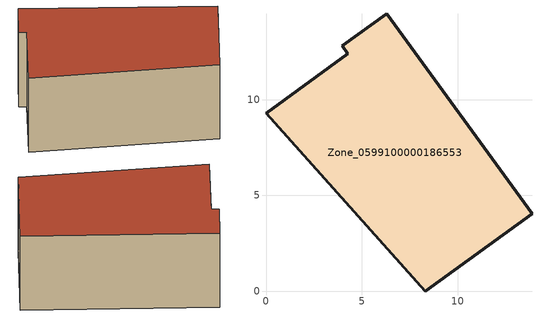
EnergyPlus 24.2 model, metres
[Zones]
Zone_0599100000186553
 floor ground (C_G): 6.29,14.48 13.88,4.05 8.3,0 0,9.28 4.27,12.39 3.98,12.81 z0
 wall outside (C_F): 8.3,0 13.88,4.05 6.29,14.48 3.98,12.81 4.27,12.39 0,9.28 8.3,0 z0:5.74
 roof outside (C_R): 13.88,4.05 6.29,14.48 3.98,12.81 4.27,12.39 0,9.28 8.3,0 z5.74
[BUILDING]
Pand.0599100000186553: North Axis=0; Terrain=City; Loads Convergence Tolerance Value=0.04; Temperature Convergence Tolerance Value=0.4; Solar Distribution=FullExterior; Maximum Number of Warmup Days=25; Minimum Number of Warmup Days=1
[Site:Location]
Rotterdam.The.Hague.AP_ZH_NLD Design_Conditions: Latitude=51.96; Longitude=4.45; Time Zone=1; Elevation=-4.5
[SITE:GROUNDTEMPERATURE:BUILDINGSURFACE]
18, 18, 18, 18, 18, 18, 18, 18, 18, 18, 18, 18
[MATERIAL] Thermal Absorptance=0.9; Solar Absorptance=0.7; Visible Absorptance=0.7
Name | Roughness | Thickness | Conductivity | Density | Specific Heat
G.TI.1992-2005 | MediumSmooth | 0.15 | 0.06 | 540 | 1210
F.TI.1992-2005 | Rough | 0.3 | 0.12 | 1920 | 840
R.TI.1992-2005 | MediumRough | 0.2 | 0.08 | 1500 | 1000
[CONSTRUCTION]
C_G: G.TI.1992-2005
C_F: F.TI.1992-2005
C_R: R.TI.1992-2005
[ZONE]
Zone_0599100000186553: Type=1; Multiplier=1; Ceiling Height=Autocalculate; Volume=Autocalculate; Floor Area=autocalculate; Part of Total Floor Area=Yes
[ZONEINFILTRATION:DESIGNFLOWRATE]
Infil_Zone_0599100000186553: Zone or ZoneList or Space or SpaceList=Zone_0599100000186553; Schedule=AlwaysOn; Design Flow Rate Calculation Method=Flow/Area; Flow Rate per Floor Area=0.0015; Constant Term Coefficient=1; Temperature Term Coefficient=0; Velocity Term Coefficient=0; Velocity Squared Term Coefficient=0
[HVACTEMPLATE:ZONE:IDEALLOADSAIRSYSTEM]
Zone_0599100000186553: Maximum Heating Supply Air Temperature=50; Minimum Cooling Supply Air Temperature=13; Maximum Heating Supply Air Humidity Ratio=0.0156; Minimum Cooling Supply Air Humidity Ratio=0.0077; Heating Limit=NoLimit; Cooling Limit=NoLimit; Dehumidification Control Type=ConstantSensibleHeatRatio; Cooling Sensible Heat Ratio=0.7; Dehumidification Setpoint=60; Humidification Control Type=None; Humidification Setpoint=30; Outdoor Air Method=None; Outdoor Air Flow Rate per Person=0.00944; Outdoor Air Flow Rate per Zone Floor Area=0; Outdoor Air Flow Rate per Zone=0; Demand Controlled Ventilation Type=None; Outdoor Air Economizer Type=NoEconomizer; Heat Recovery Type=None; Sensible Heat Recovery Effectiveness=0.7; Latent Heat Recovery Effectiveness=0.65
[ZONECONTROL:THERMOSTAT]
ThermostatControl_Zone_0599100000186553: Zone or ZoneList=Zone_0599100000186553; Control Type Schedule=DualSetpointControlType; Control 1=Thermostat_Zone_0599100000186553; Temperature Difference Between Cutout And Setpoint=0
[THERMOSTATSETPOINT:DUALSETPOINT]
Thermostat_Zone_0599100000186553: Heating Setpoint Temperature Schedule=HeatingSetpoint_Zone_0599100000186553; Cooling Setpoint Temperature Schedule=CoolingSetpoint_Zone_0599100000186553
[SCHEDULE:COMPACT]
HeatingSetpoint_Zone_0599100000186553: Through: 12/31, For: AllDays, Until: 24:00, 21
CoolingSetpoint_Zone_0599100000186553: Through: 12/31, For: AllDays, Until: 24:00, 24
DualSetpointControlType: Through: 12/31, For: AllDays, Until: 24:00, 4
AlwaysOn: Through: 12/31, For: AllDays, Until: 24:00, 1
